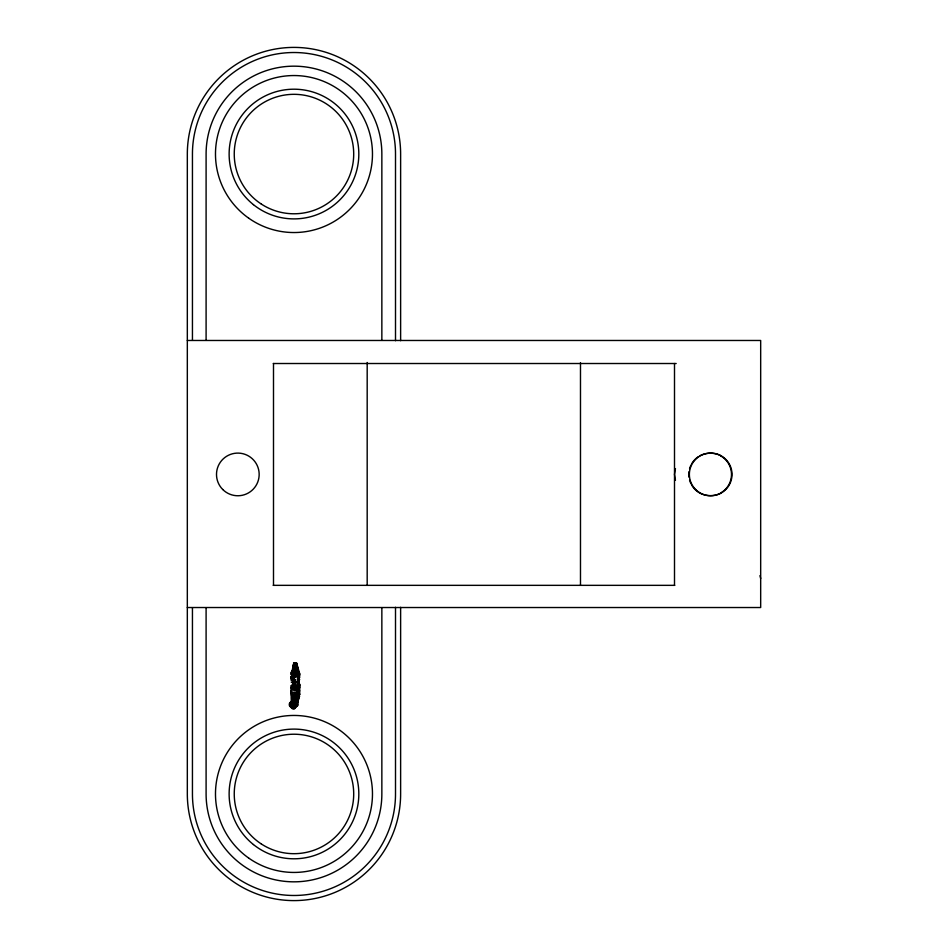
<?xml version="1.0" encoding="UTF-8"?>
<svg xmlns="http://www.w3.org/2000/svg" width="948" height="948" viewBox="0 0 948 948"><rect width="100%" height="100%" fill="white"/><g stroke="black" fill="none" stroke-linecap="round" stroke-linejoin="round"><path stroke-width="1.42" d="M291.747 694.161L291.747 692.858L295.634 692.858L297.542 694.126L299.698 694.126L297.506 695.986L293.904 694.86L291.226 696.045L291.356 685.558L295.634 682.347L291.226 682.086L294.721 684.16L295.634 685.523L295.385 689.575L299.698 694.126L297.518 703.037L297.719 705.312L294.318 708.713L292.055 708.5L289.602 706.047L289.602 703.037L292.055 700.584L291.226 689.848L293.299 687.774L295.906 687.253L298.964 688.947L299.698 694.126L297.565 695.085L296.665 702.693L295.492 703.724C293.904 713.074 287.694 698.356 295.492 703.724L297.719 703.783L295.646 704.542L297.719 705.312L295.492 705.359L296.665 706.39L295.041 706.023L295.634 692.336L291.747 692.336L291.747 691.056M293.548 662.818L296.108 663.339L295.906 667.878L293.809 668.15L291.226 672.333L291.226 674.929L293.619 663.766L296.617 663.079L299.746 673.886L299.438 677.856L297.518 679.455L299.698 684.551L299.698 690.582L293.904 694.86L292.861 697.799L293.56 702.456L292.055 708.5M293.56 708.772C292.411 704.127 299.509 686.601 297.518 703.037L295.492 703.724M299.651 696.353L297.565 695.085L297.506 682.667L293.821 680.226L293.821 678.424L291.226 680.498L291.226 676.564L295.634 676.825L295.385 668.15L293.299 666.906L295.646 666.645L296.108 663.339L296.297 663.932L293.299 665.603L293.904 666.645L293.299 664.607L294.579 663.339L294.781 663.991L294.117 664.548L293.619 663.766M293.299 665.603L295.646 667.167L293.548 667.629L293.809 669.146L295.646 669.667L295.586 673.696L295.764 671.184L293.299 669.418L295.385 668.15L295.385 669.146L293.809 669.146L293.809 668.15L294.709 667.949M291.166 706.935L293.56 702.456L291.747 696.188L291.166 702.148L292.079 703.06L291.711 707.646L292.742 706.473L292.802 708.713L295.954 702.148L295.906 697.135L294.982 695.382L295.634 692.858C300.208 694.469 296.416 693.237 299.698 691.862L297.779 691.862L299.177 690.559L293.821 689.575L291.486 686.044L294.721 684.16L292.434 682.347L295.634 681.825L297.506 682.667C301.701 678.116 296.214 671.125 296.368 664.868L295.503 663.162M297.542 687.774L299.698 685.973L298.964 680.605L297.518 677.559L297.885 675.343L296.499 672.037M293.56 702.456L295.385 696.081L297.542 694.126L298.466 695.216L298.051 696.721L298.893 696.531L298.466 695.216L295.906 695.927L294.271 695.382L292.079 706.023L290.455 706.39L291.629 705.359L289.401 705.336L291.474 704.542L289.389 703.807L291.629 703.724L290.455 702.693L292.079 703.06L291.226 697.218L292.861 697.799L291.783 695.085L293.904 694.86L295.409 701.437L297.518 703.037L297.542 694.126L298.893 694.126M291.486 686.044L297.53 685.973L297.625 687.312L299.438 686.897L299.698 687.655L295.646 690.097L293.821 689.575L293.821 687.774L295.385 689.575L291.747 689.575L291.486 686.044L293.821 687.774L293.299 689.575L293.299 687.774L291.226 687.253L291.747 689.575L292.719 689.753L297.826 684.349L298.62 685.594L297.826 684.349L297.518 677.547L298.845 676.884L299.556 674.419L295.385 672.333M291.226 691.056L291.226 694.161M299.698 684.551L298.324 685.096L298.336 685.973L299.473 679.455L298.691 677.109M293.24 676.564L295.634 676.825L298.691 675.213L299.295 676.114L297.518 677.559L299.473 677.559L297.518 679.455L298.845 678.78L297.518 675.663L297.565 673.27L295.764 671.184L292.719 674.834L291.747 674.656L291.226 672.333M298.904 678.128L297.672 677.998L297.968 676.505L299.295 676.114L299.473 677.559M293.821 678.424L293.299 680.226L291.747 680.226L291.226 677.903L293.299 678.424L293.821 680.226L291.747 680.226L291.226 676.564L293.821 678.424L293.299 680.226L293.299 678.424L291.226 676.564M295.646 667.167L294.603 666.645L294.579 663.339M291.711 701.437L292.742 702.622L292.055 700.584L293.56 700.311L294.271 695.382L292.861 697.799M297.826 692.917L298.596 692.941L298.419 693.758M675.45 468.585L674.502 474.427L675.45 480.269M299.26 681.896L298.62 685.594L299.189 684.871L297.791 682.216L297.968 680.309L299.295 679.906L299.295 678.01L297.968 678.413M297.518 677.547L297.968 676.505M298.051 696.721L298.893 696.531L298.833 694.92L297.542 694.126M298.964 688.947L299.438 686.897M299.473 679.455L297.672 677.998M291.356 685.558L295.634 686.044L295.586 688.615L295.385 687.253M299.284 683.307L298.62 685.594L295.575 687.881M297.921 684.337L298.336 685.191L299.189 684.871L298.869 683.544L295.634 681.825L293.667 682.145L295.634 682.347M295.338 675.106L293.821 674.656L293.299 672.855L293.821 674.656L297.518 675.663L298.407 673.412L296.368 664.868M298.691 679.005L299.438 679.752L297.518 679.455M297.518 703.037L299.355 696.709L298.833 694.92M297.293 674.147L297.565 673.27L299.272 673.116L298.691 675.213M299.485 687.916L298.62 687.347L298.288 688.26L297.802 686.873L299.319 687.039M296.297 663.932L296.617 663.079L299.473 675.651M295.586 668.731L295.906 667.878M292.719 668.411L293.299 666.906M293.821 674.656L295.16 671.184M294.781 663.991L295.089 663.339L293.809 664.347L293.809 663.339M297.506 682.667L297.933 681.813L298.336 683.591M297.885 677.239L299.106 677.239M295.575 672.973L295.906 672.333M291.226 688.248L291.747 687.253M297.885 683.472L298.632 683.911L297.53 685.191L298.62 685.594L299.189 684.871M297.862 675.45L297.672 676.09L299.438 675.96L298.502 675.272L297.589 675.877L297.885 675.343M297.779 695.287L296.665 702.693L295.041 703.06L294.318 708.713L293.56 706.639M293.299 672.855L291.747 674.656L295.385 674.656L294.212 674.834M295.409 701.437L294.378 702.622L294.271 695.382M294.117 664.548L294.84 664.868L293.856 665.816M298.845 676.884L297.518 675.651M298.987 685.013L298.407 685.428M299.746 673.886L299.118 674.336L298.774 673.08L298.039 673.199L297.625 674.549L298.276 673.898L299.106 675.343L298.502 675.272L298.407 673.412M298.158 692.952L299.698 691.862L297.779 691.862M291.226 696.045L292.233 695.346M299.414 688.26L297.625 687.312L298.288 687.655M299.698 690.582L297.257 691.85L299.177 690.559L297.257 690.251L298.667 689.86L295.906 687.253M721.345 492.901C714.697 496.574 706.165 496.574 699.505 492.901A21.33 21.33 0 0 1 691.696 485.092M289.602 706.047L291.629 705.359M295.385 669.146L294.496 669.347M294.935 666.788L295.646 666.645L294.84 664.868M294.176 676.599L295.634 676.445M297.779 684.551L299.698 685.973L297.53 685.973L299.378 687.336M294.212 689.753L295.385 689.575M297.542 693.498L298.419 693.379M291.747 692.858L295.634 692.336M292.719 680.403L293.762 680.344M295.124 680.403L294.271 680.439L295.634 680.226L295.634 685.523L292.434 685.523L294.093 683.935L292.434 682.347M289.33 704.577L291.474 704.542M187.325 340.474L760.675 340.474L760.675 607.526L187.325 607.526M273.285 363.511L676.185 363.511M699.505 455.952C706.165 452.279 714.697 452.279 721.345 455.952M273.202 585.343L674.751 585.343M295.16 670.591L295.764 670.591M291.866 698.32L293.228 698.32M295.646 704.542L297.791 704.542M291.842 675.118L292.482 675.142M298.502 679.064L299.106 679.135M298.324 685.096L298.632 683.911M293.56 700.311L295.065 700.584M295.385 668.15L293.548 667.629M293.809 669.146L295.646 669.667M297.672 679.894L298.703 680.048M295.385 696.981L295.361 698.084M289.602 703.037L291.629 703.724M295.492 705.359L297.518 706.047M298.62 687.347L297.909 687.158M294.401 679.005L295.006 679.384M295.954 706.935L295.041 706.023L295.409 707.646L294.378 706.473L295.065 708.5M293.868 665.117L294.603 666.645M298.347 678.152L298.845 678.78M294.733 683.709L295.634 685.523M759.952 575.649L760.675 578.517M674.502 363.511L674.502 585.343M580.484 362.693L580.484 585.343M400.625 340.688L400.625 154.05A106.65 106.65 0 0 0 293.975 47.4A106.65 106.65 0 0 0 187.325 154.05L187.325 793.95A106.65 106.65 0 0 0 293.975 900.6A106.65 106.65 0 0 0 400.625 793.95L400.625 607.312M395.506 340.688L395.506 154.05A101.531 101.531 0 0 0 293.975 52.519A101.531 101.531 0 0 0 192.444 154.05L192.444 340.261M395.506 607.312L395.506 793.95A101.531 101.531 0 0 1 293.975 895.481A101.531 101.531 0 0 1 192.444 793.95L192.444 607.739M381.854 340.261L381.854 154.05A87.88 87.88 0 0 0 293.975 66.17A87.88 87.88 0 0 0 206.095 154.05L206.095 340.261M381.854 607.739L381.854 793.95A87.88 87.88 0 0 1 293.975 881.83A87.88 87.88 0 0 1 206.095 793.95L206.095 607.739M367.184 362.48L367.184 585.343M273.498 363.511L273.498 585.343M720.836 455.952A21.33 21.33 0 0 1 720.836 492.901M691.033 483.871A21.33 21.33 0 0 1 689.563 479.949M689.018 477.211A21.33 21.33 0 0 1 689.018 471.642M689.563 468.904A21.33 21.33 0 0 1 691.033 464.982M691.696 463.762A21.33 21.33 0 0 1 698.32 456.687M293.821 672.855L293.299 674.656L293.299 669.418L293.821 672.855M222.756 489.512A21.33 21.33 0 0 0 258.437 479.949A21.33 21.33 0 0 0 232.319 453.819A21.33 21.33 0 0 0 222.756 489.512M695.607 489.512A21.33 21.33 0 0 0 731.287 479.949A21.33 21.33 0 0 0 705.17 453.819A21.33 21.33 0 0 0 695.607 489.512M253.424 204.649A64.843 64.843 0 0 0 358.071 163.874A64.843 64.843 0 0 0 270.429 93.627A64.843 64.843 0 0 0 253.424 204.649M248.625 218.111A78.494 78.494 0 0 0 372.137 161.29A78.494 78.494 0 0 0 261.162 82.737A78.494 78.494 0 0 0 248.625 218.111M261.352 204.081A59.724 59.724 0 0 0 353.616 157.285A59.724 59.724 0 0 0 266.957 100.784A59.724 59.724 0 0 0 261.352 204.081M253.424 844.55A64.843 64.843 0 0 0 358.071 803.774A64.843 64.843 0 0 0 270.429 733.527A64.843 64.843 0 0 0 253.424 844.55M248.625 858.011A78.494 78.494 0 0 0 372.137 801.19A78.494 78.494 0 0 0 261.162 722.637A78.494 78.494 0 0 0 248.625 858.011M261.352 843.981A59.724 59.724 0 0 0 353.616 797.185A59.724 59.724 0 0 0 266.957 740.684A59.724 59.724 0 0 0 261.352 843.981"/></g></svg>
